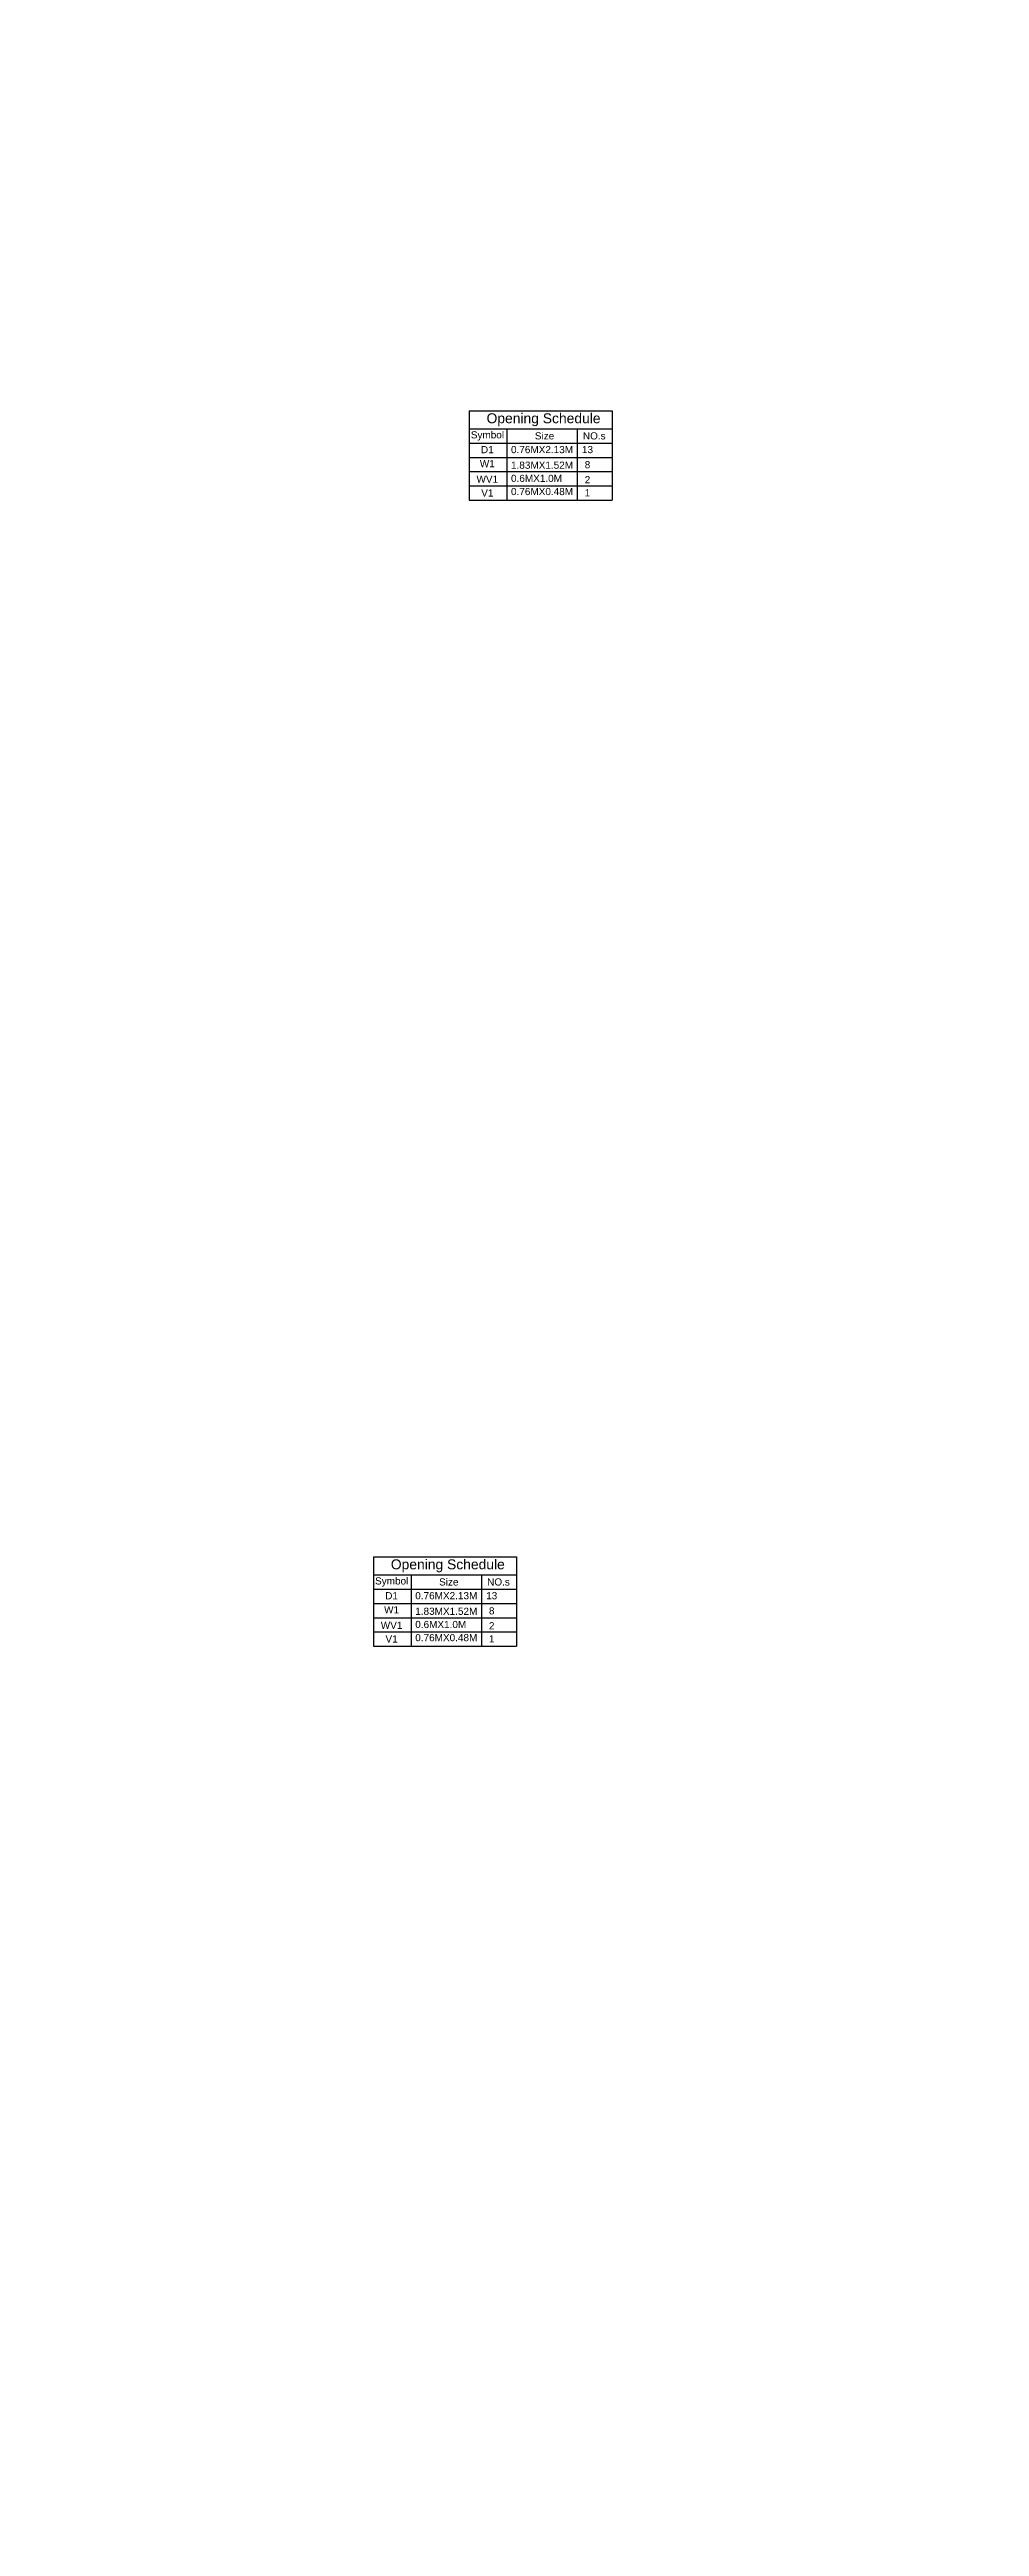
# Model space of a CAD drawing. Header units: metres. Extents: x 428 to 3974, y -4076 to 3914.
# Drawn here: x 1015.5 to 1038.9, y -4013.5 to -3951.1 of the extents above; entities that cross this region are included whole.
import ezdxf

# ---------------------------------------------------------------- set-up
doc = ezdxf.new("R2010")
doc.units = ezdxf.units.M
doc.header["$MEASUREMENT"] = 0
doc.header["$PDMODE"] = 2
doc.layers.add('Dimension', color=7, linetype='Continuous')
doc.layers.add('wall', color=150, linetype='Continuous')
doc.styles.add('ARIAL', font='arial.ttf')
doc.styles.add('labor camp', font='arial.ttf')
doc.styles.get("Standard").update_dxf_attribs({"font": 'arial.ttf'})
doc.dimstyles.new('1@100', dxfattribs={"dimtxt": 0.2, "dimasz": 0.175, "dimexe": 0.18, "dimexo": 0.0625, "dimgap": 0.09, "dimtad": 0, "dimtih": 1, "dimtoh": 1, "dimzin": 0, "dimdsep": 46, "dimtxsty": 'labor camp', "dimblk": 'OBLIQUE', "dimcen": 0.09, "dimadec": 0, "dimazin": 0, "dimtfac": 1, "dimtofl": 0, "dimtmove": 1, "dimatfit": 3, "dimfxl": 0.525, "dimfxlon": 1, "dimtolj": 1, "dimtzin": 0, "dimarcsym": 0})

# ---------------------------------------------------------------- blocks, each defined once
blk = doc.blocks.new('_Oblique')
at = {"color": 0, "linetype": 'ByBlock', "lineweight": -2}
blk.add_line((-0.5, -0.5), (0.5, 0.5), dxfattribs=at)
blk = doc.blocks.new('*D54')
at = {"layer": 'Defpoints', "color": 0, "transparency": 16777216}
for p in [(1015.589, 3913.543), (1038.861, -4058.267), (1015.589, -4060.857)]:
    blk.add_point(p, dxfattribs=at)
at = {"layer": 'wall', "color": 0, "lineweight": -2, "transparency": 16777216}
for p, q in [((1015.589, -4060.332), (1015.589, -4061.037)), ((1015.589, -4060.857), (1026.796, -4060.857)), ((1038.861, -4060.857), (1027.655, -4060.857)), ((1038.861, -4060.332), (1038.861, -4061.037))]:
    blk.add_line(p, q, dxfattribs=at)
at = {"layer": 'wall', "color": 0, "lineweight": -2, "transparency": 16777216, "xscale": 0.175, "yscale": 0.175, "zscale": 0.175, "rotation": 180}
blk.add_blockref('_Oblique', (1015.589, -4060.857), dxfattribs=at)
at = {"layer": 'wall', "color": 0, "lineweight": -2, "transparency": 16777216, "xscale": 0.175, "yscale": 0.175, "zscale": 0.175}
blk.add_blockref('_Oblique', (1038.861, -4060.857), dxfattribs=at)
at = {"layer": 'wall', "color": 0, "transparency": 16777216, "insert": (1027.225, -4060.857), "char_height": 0.2, "attachment_point": 5, "style": 'labor camp'}
blk.add_mtext('\\A1;23.27', dxfattribs=at)

msp = doc.modelspace()

# ---------------------------------------------------------------- linework, layer by layer
at = {"layer": 'Dimension'}
for p, q in [((1026.082, -3960.212), (1027.032, -3960.212)), ((1026.082, -3960.212), (1026.082, -3960.665)), ((1027.032, -3960.212), (1029.532, -3960.212)), ((1028.806, -3960.212), (1029.687, -3960.212)), ((1029.687, -3960.212), (1029.687, -3960.665)), ((1026.082, -3960.665), (1027.032, -3960.665)), ((1026.082, -3960.665), (1026.082, -3961.025)), ((1026.082, -3961.025), (1027.032, -3961.025)), ((1026.082, -3961.025), (1026.082, -3961.385)), ((1027.032, -3960.665), (1029.532, -3960.665)), ((1027.032, -3960.665), (1027.032, -3961.025)), ((1027.032, -3961.025), (1029.532, -3961.025)), ((1027.032, -3961.025), (1027.032, -3961.385)), ((1028.806, -3960.665), (1029.687, -3960.665)), ((1028.806, -3960.665), (1028.806, -3961.025)), ((1028.806, -3961.025), (1029.687, -3961.025)), ((1028.806, -3961.025), (1028.806, -3961.385)), ((1029.687, -3960.665), (1029.687, -3961.025)), ((1029.687, -3961.025), (1029.687, -3961.385)), ((1026.082, -3961.385), (1027.032, -3961.385)), ((1026.082, -3961.385), (1026.082, -3961.745)), ((1027.032, -3961.385), (1029.532, -3961.385)), ((1027.032, -3961.385), (1027.032, -3961.745)), ((1028.806, -3961.385), (1029.687, -3961.385)), ((1028.806, -3961.385), (1028.806, -3961.745)), ((1029.687, -3961.385), (1029.687, -3961.745)), ((1026.082, -3961.745), (1027.032, -3961.745)), ((1026.082, -3961.745), (1026.082, -3962.105)), ((1026.082, -3962.105), (1027.032, -3962.105)), ((1026.082, -3962.105), (1026.082, -3962.465)), ((1027.032, -3961.745), (1029.532, -3961.745)), ((1027.032, -3961.745), (1027.032, -3962.105)), ((1027.032, -3962.105), (1029.532, -3962.105)), ((1027.032, -3962.105), (1027.032, -3962.465)), ((1028.806, -3961.745), (1029.687, -3961.745)), ((1028.806, -3961.745), (1028.806, -3962.105)), ((1028.806, -3962.105), (1029.687, -3962.105)), ((1028.806, -3962.105), (1028.806, -3962.465)), ((1029.687, -3961.745), (1029.687, -3962.105)), ((1029.687, -3962.105), (1029.687, -3962.465)), ((1026.082, -3962.465), (1027.032, -3962.465)), ((1027.032, -3962.465), (1029.532, -3962.465)), ((1028.806, -3962.465), (1029.687, -3962.465)), ((1023.668, -3989.093), (1024.618, -3989.093)), ((1023.668, -3989.093), (1023.668, -3989.546)), ((1024.618, -3989.093), (1027.118, -3989.093)), ((1026.392, -3989.093), (1027.273, -3989.093)), ((1027.273, -3989.093), (1027.273, -3989.546)), ((1023.668, -3989.546), (1024.618, -3989.546)), ((1023.668, -3989.546), (1023.668, -3989.906)), ((1024.618, -3989.546), (1027.118, -3989.546)), ((1024.618, -3989.546), (1024.618, -3989.906)), ((1026.392, -3989.546), (1027.273, -3989.546)), ((1026.392, -3989.546), (1026.392, -3989.906)), ((1027.273, -3989.546), (1027.273, -3989.906)), ((1023.668, -3989.906), (1024.618, -3989.906)), ((1023.668, -3989.906), (1023.668, -3990.266)), ((1023.668, -3990.266), (1024.618, -3990.266)), ((1023.668, -3990.266), (1023.668, -3990.626)), ((1024.618, -3989.906), (1027.118, -3989.906)), ((1024.618, -3989.906), (1024.618, -3990.266)), ((1024.618, -3990.266), (1027.118, -3990.266)), ((1024.618, -3990.266), (1024.618, -3990.626)), ((1026.392, -3989.906), (1027.273, -3989.906)), ((1026.392, -3989.906), (1026.392, -3990.266)), ((1026.392, -3990.266), (1027.273, -3990.266)), ((1026.392, -3990.266), (1026.392, -3990.626)), ((1027.273, -3989.906), (1027.273, -3990.266)), ((1027.273, -3990.266), (1027.273, -3990.626)), ((1023.668, -3990.626), (1024.618, -3990.626)), ((1023.668, -3990.626), (1023.668, -3990.986)), ((1023.668, -3990.986), (1024.618, -3990.986)), ((1023.668, -3990.986), (1023.668, -3991.346)), ((1024.618, -3990.626), (1027.118, -3990.626)), ((1024.618, -3990.626), (1024.618, -3990.986)), ((1024.618, -3990.986), (1027.118, -3990.986)), ((1024.618, -3990.986), (1024.618, -3991.346)), ((1026.392, -3990.626), (1027.273, -3990.626)), ((1026.392, -3990.626), (1026.392, -3990.986)), ((1026.392, -3990.986), (1027.273, -3990.986)), ((1026.392, -3990.986), (1026.392, -3991.346)), ((1027.273, -3990.626), (1027.273, -3990.986)), ((1027.273, -3990.986), (1027.273, -3991.346)), ((1023.668, -3991.346), (1024.618, -3991.346)), ((1024.618, -3991.346), (1027.118, -3991.346)), ((1026.392, -3991.346), (1027.273, -3991.346))]:
    msp.add_line(p, q, dxfattribs=at)

# ---------------------------------------------------------------- texts
for s, insert, char_height, width, attachment_point in [('{\\fArial|b0|i0|c0|p34;Opening Schedule}', (1027.958, -3960.438), 0.25, 7.38, 5), ('{\\fArial|b0|i0|c0|p34;Symbol}', (1026.543, -3960.845), 0.18, 0.8226, 5), ('{\\fArial|b0|i0|c0|p34;W1}', (1026.54, -3961.545), 0.18, 0.8226, 5), ('{\\fArial|b0|i0|c0|p34;D1}', (1026.54, -3961.191), 0.18, 0.8226, 5), ('{\\fArial|b0|i0|c0|p34;0.76MX2.13M}', (1027.137, -3961.191), 0.18, 2.33504, 4), ('{\\fArial|b0|i0|c0|p34;1.83MX1.52M}', (1027.137, -3961.584), 0.18, 2.33504, 4), ('{\\fArial|b0|i0|c0|p34;13}', (1029.066, -3961.191), 0.18, 0.8226, 5), ('{\\fArial|b0|i0|c0|p34;8}', (1029.066, -3961.573), 0.18, 0.8226, 5), ('{\\fArial|b0|i0|c0|p34;WV1}', (1026.54, -3961.936), 0.18, 0.8226, 5), ('{\\fArial|b0|i0|c0|p34;V1}', (1026.54, -3962.282), 0.18, 0.8226, 5), ('{\\fArial|b0|i0|c0|p34;0.6MX1.0M}', (1027.137, -3961.916), 0.18, 2.33504, 4), ('{\\fArial|b0|i0|c0|p34;0.76MX0.48M}', (1027.137, -3962.248), 0.18, 2.33504, 4), ('{\\fArial|b0|i0|c0|p34;2}', (1029.066, -3961.948), 0.18, 0.8226, 5), ('{\\fArial|b0|i0|c0|p34;1}', (1029.066, -3962.277), 0.18, 0.8226, 5), ('{\\fArial|b0|i0|c0|p34;Symbol}', (1024.129, -3989.726), 0.18, 0.8226, 5), ('{\\fArial|b0|i0|c0|p34;Opening Schedule}', (1025.544, -3989.319), 0.25, 7.38, 5), ('{\\fArial|b0|i0|c0|p34;W1}', (1024.126, -3990.426), 0.18, 0.8226, 5), ('{\\fArial|b0|i0|c0|p34;D1}', (1024.126, -3990.072), 0.18, 0.8226, 5), ('{\\fArial|b0|i0|c0|p34;0.76MX2.13M}', (1024.723, -3990.072), 0.18, 2.33504, 4), ('{\\fArial|b0|i0|c0|p34;1.83MX1.52M}', (1024.723, -3990.465), 0.18, 2.33504, 4), ('{\\fArial|b0|i0|c0|p34;13}', (1026.651, -3990.072), 0.18, 0.8226, 5), ('{\\fArial|b0|i0|c0|p34;8}', (1026.651, -3990.454), 0.18, 0.8226, 5), ('{\\fArial|b0|i0|c0|p34;WV1}', (1024.126, -3990.817), 0.18, 0.8226, 5), ('{\\fArial|b0|i0|c0|p34;0.6MX1.0M}', (1024.723, -3990.797), 0.18, 2.33504, 4), ('{\\fArial|b0|i0|c0|p34;2}', (1026.651, -3990.829), 0.18, 0.8226, 5), ('{\\fArial|b0|i0|c0|p34;V1}', (1024.126, -3991.163), 0.18, 0.8226, 5), ('{\\fArial|b0|i0|c0|p34;0.76MX0.48M}', (1024.723, -3991.129), 0.18, 2.33504, 4), ('{\\fArial|b0|i0|c0|p34;1}', (1026.651, -3991.159), 0.18, 0.8226, 5)]:
    msp.add_mtext(s, dxfattribs=dict(at, insert=insert, char_height=char_height, width=width, attachment_point=attachment_point))
at = {"layer": 'Dimension', "char_height": 0.18, "attachment_point": 5}
for s, insert, width, style in [('Size', (1027.983, -3960.845), 2.38, 'labor camp'), ('NO.s', (1029.236, -3960.845), 0.60344, 'ARIAL'), ('Size', (1025.569, -3989.726), 2.38, 'labor camp'), ('NO.s', (1026.822, -3989.726), 0.60344, 'ARIAL')]:
    msp.add_mtext(s, dxfattribs=dict(at, insert=insert, width=width, style=style))

# ---------------------------------------------------------------- dimensions: what is measured, and where the dimension line sits
at = {"layer": 'wall', "color": 0}
dim = msp.add_linear_dim(base=(1015.589, -4060.857), p1=(1038.861, -4058.267), p2=(1015.589, 3913.543), angle=180, dimstyle='1@100', dxfattribs=at)
dim.commit()
dim.dimension.update_dxf_attribs({"geometry": '*D54', "text_midpoint": (1027.225, -4060.857)})

doc.saveas('drawing.dxf')
